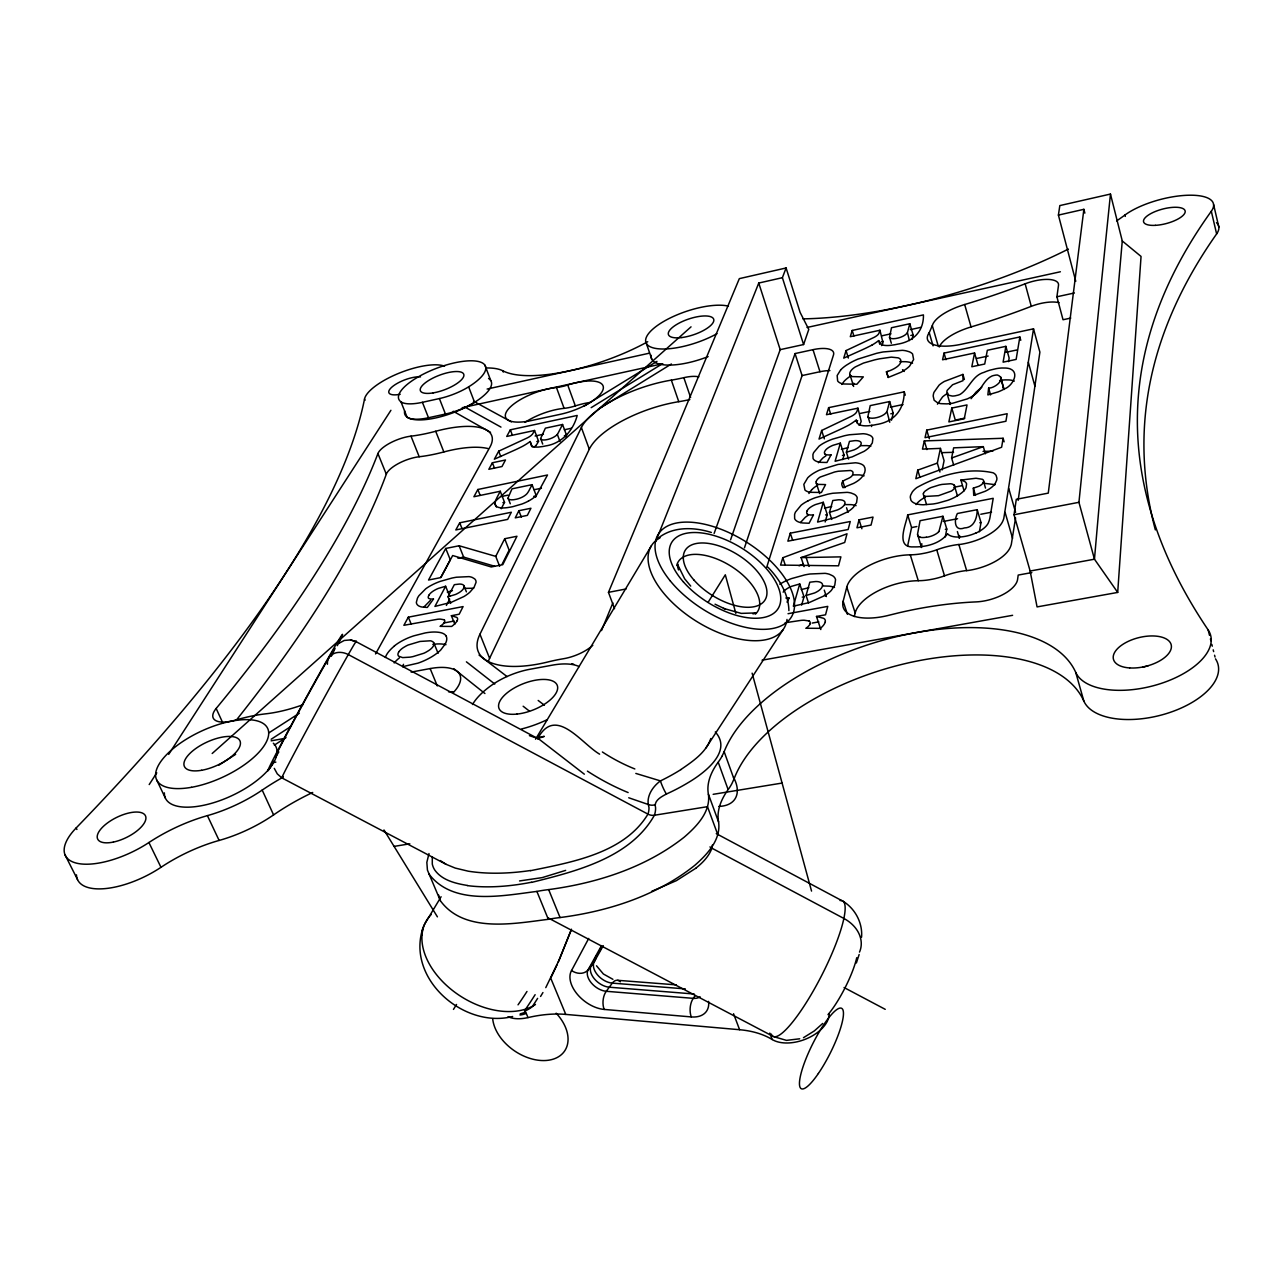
<?xml version="1.0" encoding="UTF-8"?>
<svg xmlns="http://www.w3.org/2000/svg" width="1283" height="1283" viewBox="0 0 1283 1283"><rect width="100%" height="100%" fill="white"/><g stroke="black" fill="none" stroke-linecap="round" stroke-linejoin="round"><path stroke-width="1.5" d="M1058.411 215.095L1083.878 209.321L1048.275 493.121L1016.296 499.312L1014.019 514.74L1030.137 571.031L1037.065 606.907L1117.701 592.425L1141.052 256.44L1122.272 240.963L1110.469 194.054L1059.822 205.585L1058.411 215.095L1075.763 281.282M1122.272 240.963L1094.463 559.196L1117.701 592.425M1030.137 571.031L1094.463 559.196L1078.939 502.311L1110.469 194.054M988.632 388.059L987.846 394.923L998.11 391.892A23.11 9.093 -16.1 0 0 1004.509 388.877C1011.822 386.44 1020.258 372.856 1010.074 368.846A20.608 8.067 -16.1 0 0 1005.76 368.045L1001.863 367.996A20.993 8.211 -16.1 0 0 996.25 368.654L990.251 370.081A20.704 8.099 -16.1 0 0 984.029 372.343C972.498 375.47 969.435 388.3 960.325 394.25A6.896 2.71 -16.5 0 1 958.032 395.148L955.049 395.838A8.756 3.448 -16.5 0 1 952.211 396.046L948.426 395.18L946.854 392.614A31.353 12.301 -16.3 0 1 947.223 390.305L952.595 384.74L963.02 380.65L962.924 374.411L944.4 381.42A24.457 9.558 -16.5 0 0 939.092 385.141L933.96 392.341A66.299 26.029 -16.1 0 0 933.19 396.062L934.136 400.232L937.616 402.83A22.276 8.773 -16.5 0 0 940.952 403.648L946.581 403.872A23.447 9.222 -16.5 0 0 952.852 403.183L967.318 398.885A22.196 8.74 -16.5 0 0 973.236 395.597C981.287 390.93 983.371 380.137 991.791 376.111A5.806 2.277 -16.1 0 1 993.716 375.486L995.8 375.085A5.597 2.181 -16.1 0 1 997.597 375.053C1006.914 378.774 994.517 388.492 988.632 388.059L990.572 394.923M871.574 426.549L871.782 425.25M1070.776 318.088L1063.03 319.74L1056.903 296.774L1058.507 285.307A25.66 9.35 -15.8 0 0 1025.149 283.8A279.117 91.959 -16.8 0 1 964.672 304.52A38.506 14.193 -16.4 0 0 932.308 325.657L929.277 332.554M959.556 535.508L959.347 538.283M966.58 570.678A37.688 16.952 -16.3 0 0 1009.031 549.621A41.521 18.668 -16.3 0 0 1010.106 547.633L1010.33 547.135A69.282 31.081 -16.6 0 0 1011.309 544.393L1015.575 517.899M1018.141 500.386L1039.888 352.151L1033.521 328.833L961.175 344.293A38.795 14.434 -16.4 0 1 929.213 332.666L933.078 345.865M712.354 845.08L711.696 848.079L843.845 918.436A33.983 26.654 13.9 0 1 859.498 952.114M432.291 856.964L432.291 864.052A71.96 35.218 -23.1 0 0 434.841 870.147C442.25 880.395 455.577 883.506 467.381 885.446M958.786 544.601A37.881 16.679 -16.4 0 0 1001.478 523.544A41.73 18.363 -16.4 0 0 1002.584 521.588L1002.809 521.106A69.635 30.567 -16.7 0 0 1003.803 518.396L1033.521 328.833M853.307 384.788L853.355 384.467A22.116 8.436 -17.3 0 1 853.788 383.232M1003.114 438.273L1001.638 447.254L915.821 478.719L917.746 470.123L937.328 463.115L940.439 448.376L922.477 449.114L924.321 440.903L1003.114 438.273L1004.124 441.833M1019.841 336.964L1016.136 359.416L1003.098 362.159L1005.872 346.346L987.333 350.275L984.719 364.035L971.808 366.746L974.567 352.985L942.556 359.785L944.047 353.098L1019.841 336.964L1020.771 340.3M977.229 509.672C977.149 517.835 974.246 527.666 964.463 527.922C954.103 531.884 954.023 519.92 957.375 513.505L977.229 509.672L981.014 522.55L979.378 531.771M1008.534 361.614L1009.144 358.069L1005.872 346.346M921.835 543.719L921.467 547.167M907.642 545.836L911.588 527.57L907.69 514.884L993.202 498.317L989.963 517.626A122.655 53.581 -17.5 0 1 989.193 520.657L988.279 523.015A23.8 10.472 -16.4 0 1 975.994 533.054M921.515 547.52L917.521 534.305L920.071 520.69L942.941 516.279L946.79 529.093L945.266 536.887M942.941 516.279L939.156 530.745A11.162 4.907 -16.8 0 1 938.547 531.563M953.702 465.087L951.601 457.999L953.654 447.847L983.323 446.644L985.376 453.749M531.787 434.921A11.29 4.074 -20.4 0 1 527.169 437.968L498.702 451.183L494.34 459.202L512.943 450.91A117.94 41.216 -20.7 0 0 517.514 448.825L521.62 446.805A25.371 9.157 -20.5 0 0 523.143 446.003A34.561 12.445 -20.6 0 0 530.152 441.528L531.467 445.923A17.417 6.351 -20.3 0 0 533.087 446.66A18.523 6.752 -20.3 0 0 538.668 447.045L542.805 446.5A27.2 9.895 -20.2 0 0 545.435 445.971C561.457 443.661 573.18 430.912 577.206 415.451L510.329 429.821L506.737 436.445L534.546 430.479L538.555 441.192L537.866 442.523A40.912 14.851 -20.7 0 1 536.679 444.511L535.733 445.666M942.171 469.947L944.08 460.677L940.439 448.376M951.778 408.074L948.875 421.915L964.271 418.771L967.013 404.931L951.778 408.074L955.29 420.086L964.784 418.146M907.69 514.884C906.407 523.384 894.732 548.049 913.544 546.895C925.765 547.199 939.509 543.88 947.479 534.001M926.743 430.126L925.043 437.663L1005.92 421.257L1007.171 413.719L926.743 430.126L929.325 438.77M854.302 616.562L855.184 612.953L846.796 587.053A46.38 20.961 -17.3 0 1 910.272 554.833L913.304 554.721A41.024 18.042 -16.8 0 0 921.178 553.839L925.107 553.101A38.698 17.032 -16.8 0 0 934.698 550.519L936.75 549.798A46.797 21.218 -16.6 0 1 958.834 544.457L966.628 570.534A46.557 21.57 -16.5 0 0 944.641 575.794L942.588 576.516A38.49 17.304 -16.8 0 1 933.062 579.066L929.149 579.788A40.815 18.347 -16.8 0 1 921.29 580.622L918.275 580.718A46.14 21.314 -17.2 0 0 855.184 612.953M422.989 927.914C405.861 978.576 463.692 1028.95 512.639 1016.505M859.626 424.625L860.38 423.39A44.44 17.497 -17.9 0 0 861.166 421.273L857.942 408.17L826.46 414.714L828.626 407.657L904.258 391.828C904.066 410.303 893.722 421.931 876.177 424.577A29.653 11.659 -17.3 0 1 873.194 425.154L868.383 425.764A20.207 7.971 -17.3 0 1 861.535 425.411A19.004 7.49 -17.3 0 1 859.337 424.625C856.306 423.951 855.536 416.35 857.397 423.326M869.858 422.732L868.046 416.831A7.554 2.967 -17.3 0 1 867.917 416.51L870.211 405.604L889.648 401.547L893.225 413.302L891.46 420.231M911.972 339.45L913.111 334.943L909.807 323.749L891.493 327.726L889.52 337.317A7.089 2.614 -17.1 0 0 889.632 337.605L891.332 343.235M847.405 614.284L843.156 601.246L846.796 587.053M859.049 519.807L856.964 527.794L871.045 525.068L873.033 517.081L859.049 519.807L861.887 528.756M889.648 401.547L887.211 410.688A74.959 29.349 -17.9 0 1 886.954 411.458L889.76 422.251M909.807 323.749L907.642 331.8A70.485 25.852 -17.6 0 1 907.402 332.473L909.39 340.572M872.151 344.983A35.331 12.926 -17.5 0 0 878.598 340.604L881.549 344.614A17.866 6.591 -17.1 0 0 883.65 345.239A18.988 7.008 -17.1 0 0 890.113 345.4L894.652 344.758A27.873 10.248 -17 0 0 897.459 344.181C912.822 341.807 923.808 331.656 923.439 314.896L852.201 330.453L850.292 336.691L879.946 330.244L882.961 342.625A41.81 15.428 -17.6 0 1 882.255 344.518L881.549 345.608M806.061 595.488L809.814 582.209L815.635 581.536A13.247 5.918 -18.3 0 1 819.837 582.081A12.766 5.709 -18.2 0 1 822.595 585.112L822.531 585.449A15.781 7.057 -18.3 0 1 822.291 586.491A12.862 5.757 -18.2 0 1 817.993 591.158L817.431 591.479A12.108 5.421 -18.2 0 1 814.513 592.987L806.061 595.488L808.515 602.882L825.482 595.248A27.168 12.156 -18.3 0 0 831.336 590.388L834.784 585.16L835.554 579.659A27.392 12.237 -18.3 0 0 832.667 575.794L829.395 574.271A28.964 12.942 -18.3 0 0 825.065 573.341L809.974 573.998A59.21 26.718 -18.4 0 0 804.633 574.96L791.451 578.617A31.915 14.257 -18.4 0 0 783.897 581.873L781.09 583.428A25.371 11.322 -18.4 0 0 779.791 584.23M829.476 512.35L832.811 500.514L838.344 499.809A12.509 5.276 -17.8 0 1 842.338 500.194A12.044 5.068 -17.8 0 1 845.016 502.808L844.952 503.112A14.899 6.271 -17.9 0 1 844.743 504.043A12.156 5.116 -17.8 0 1 840.734 508.26L840.205 508.549A11.435 4.811 -17.8 0 1 837.462 509.944L829.476 512.35L831.769 519.423M846.411 452.225L849.474 441.4L854.767 440.646A11.98 4.811 -17.6 0 1 858.616 440.951A11.547 4.635 -17.6 0 1 861.214 443.293L861.166 443.565A14.273 5.741 -17.6 0 1 860.973 444.415A11.643 4.683 -17.6 0 1 857.172 448.328L856.675 448.585A10.938 4.41 -17.6 0 1 854.045 449.9L846.411 452.225L848.576 459.073M801.65 605.079L804.008 596.771L799.742 583.957L791.643 586.299A13.969 6.239 -18.4 0 0 788.371 587.871A14.835 6.623 -18.4 0 0 787.217 588.56A13.664 6.094 -18.4 0 0 783.143 592.169M825.161 521.973L827.262 514.563L823.285 502.278L815.635 504.524A13.199 5.549 -18 0 0 812.556 505.967A14.001 5.902 -18 0 0 811.465 506.609A12.894 5.437 -18 0 0 807.055 510.891M842.803 459.555L844.086 455.048L840.333 443.148L832.988 445.313A12.638 5.084 -17.7 0 0 830.053 446.692A13.407 5.389 -17.7 0 0 829.01 447.286A12.349 4.972 -17.7 0 0 824.841 451.263A11.114 4.474 -17.7 0 0 825.306 454.31M857.942 408.17L857.541 409.566A40.222 15.669 -17.8 0 1 856.531 412.132L855.986 412.918A12.285 4.795 -17.6 0 1 851.543 416.189L821.649 430.479L819.035 439.059L838.697 430.094A127.771 48.417 -18.1 0 0 843.508 427.816L847.79 425.651A27.584 10.809 -17.7 0 0 849.346 424.785A37.576 14.674 -17.8 0 0 856.29 419.958M879.593 331.479L879.946 330.244M710.798 738.543C706.019 752.656 692.531 761.509 680.888 769.543M799.742 583.957L793.327 606.201L808.434 602.737M823.285 502.278L817.576 522.069L835.345 517.578L847.903 511.725A25.66 10.809 -17.8 0 0 853.387 507.298L856.579 502.615L857.22 497.724A25.868 10.889 -17.8 0 0 854.414 494.356L851.287 493.073A27.36 11.515 -17.8 0 0 847.165 492.351L832.843 493.249A55.891 23.752 -18 0 0 827.776 494.212L815.314 497.708A30.134 12.686 -18 0 0 808.194 500.755M840.333 443.148L835.105 461.271L852.12 456.892L864.1 451.343A24.569 9.895 -17.6 0 0 869.329 447.238L872.328 442.924L872.889 438.449A24.778 9.959 -17.6 0 0 870.163 435.434L867.132 434.312A26.189 10.537 -17.6 0 0 863.154 433.718L849.394 434.761A53.501 21.715 -17.7 0 0 844.535 435.723L832.603 439.123A28.851 11.611 -17.7 0 0 825.787 442.01L823.269 443.357A22.95 9.206 -17.7 0 0 819.035 446.195L813.711 452.53A43.558 17.545 -17.5 0 0 812.893 454.791L813.069 458.496A23.928 9.623 -17.7 0 0 820.671 462.329L826.942 462.489L830.999 454.92M801.105 557.592L844.711 542.468L847.005 533.792L782.806 557.72L780.561 565.081L838.521 565.819L840.894 556.87L801.105 557.592L804.088 566.621M790.296 533.167L787.858 541.169L848.143 529.51L850.26 521.507L790.296 533.167L792.653 540.255M879.561 331.479A37.832 13.808 -17.5 0 1 878.679 333.74L878.181 334.446A11.563 4.234 -17.3 0 1 874.028 337.397L846.058 350.58L843.749 358.133L862.144 349.858A120.361 42.804 -17.8 0 0 866.65 347.757L870.66 345.769A25.949 9.51 -17.4 0 0 872.119 344.967M766.753 567.118L833.485 354.958A25.179 9.286 -17.9 0 0 813.005 349.666L795.059 353.563L730.556 539.87M856.37 962.988L859.145 954.504M744.461 547.841L802.083 375.566L795.059 353.563M714.118 533.455L780.192 349.65L803.591 344.55L808.787 329.394L800.127 312.443L786.094 267.971L739.329 278.636L608.463 592.345L614.541 608.703M571.48 929.245L559.292 959.716L545.772 987.637M385.381 657.457L385.67 656.639A38.41 15.989 -22.4 0 1 386.488 654.923A36.068 15.011 -22.4 0 1 394.474 645.958M571.352 929.582L558.265 962.009M803.591 344.55L782.389 277.689L786.094 267.971M1215.482 658.837A69.667 35.282 -13.9 0 1 1167.899 713.123A69.667 35.282 -13.9 0 1 1083.846 701.079A185.522 95.712 -17.4 0 0 909.374 662.653A185.522 95.712 -17.4 0 0 733.988 779.038L731.871 783.688A79.097 39.34 -20.9 0 1 728.375 789.27M428.987 853.564L426.838 862.368L427.431 870.082L440.39 900.762C464.27 933.399 513.681 923.616 548.322 919.318A109.825 59.387 -24.1 0 1 560.062 917.553C608.046 911.363 656.543 895.919 694.745 865.367C707.029 854.638 721.206 839.772 718.576 821.954L708.392 794.161A103.249 52.346 -18.9 0 1 718.207 762.182L728.135 789.622A102.656 53.148 -18.8 0 0 718.576 821.954M1116.627 220.917A244.428 80.428 -16.8 0 0 1124.983 214.999A50.518 17.561 -14.8 0 1 1186.759 195.289A50.518 17.561 -14.8 0 1 1211.312 211.246A4581.481 1182.028 1.8 0 0 1208.121 629.873A70.068 34.769 -14 0 1 1160.073 683.775A70.068 34.769 -14 0 1 1075.747 672.436A186.596 94.284 -17.5 0 0 900.858 635.694A186.596 94.284 -17.5 0 0 724.157 751.694L721.992 756.296M655.709 541.522L758.75 283.046L782.389 277.689M601.486 630.595L612.889 602.882M937.456 404.177L942.556 396.928A24.393 9.655 -16.4 0 1 947.848 393.207M557.207 964.399L550.744 978.175L565.771 1014.404L739.601 1029.72A101.902 61.488 -22.9 0 1 772.19 1039.519A33.101 19.646 -20.5 0 0 807.568 1038.3A33.101 19.646 -20.5 0 0 829.171 1013.987M488.278 661.515A85.047 37.111 -21.1 0 1 489.609 658.323L589.298 449.21A73.195 27.633 -19.3 0 1 678.771 401.691A83.058 29.798 -18.8 0 0 689.821 399.574M489.609 658.323L479.954 634.219L581.391 427.544A73.5 27.135 -19.3 0 1 671.346 380.137A83.395 29.236 -18.8 0 0 683.839 377.667A24.714 8.997 -19 0 1 698.818 376.833M502.054 564.376L509.143 550.182L504.7 538.732L516.953 536.262L502.776 564.68L491.229 566.958L452.674 555.539L440.839 577.591L428.554 580.012L445.746 548.45L459.122 545.756L495.751 556.373L499.632 566.284M535.636 497.114L536.294 495.815L532.076 484.669L511.997 488.839L508.084 497.852A8.869 3.368 -20.7 0 0 508.132 498.205L510.281 503.786M565.739 436.829L566.525 435.242L562.563 424.481L545.387 428.153L540.672 438.369A6.928 2.518 -20.2 0 0 540.688 438.674L542.709 444.078M588.721 938.418L571.544 970.525A28.835 17.77 37.8 0 0 577.382 994.341A28.835 17.77 37.8 0 0 604.197 1009.432L691.28 1016.922A29.557 18.555 36.5 0 0 708.585 1001.381M495.751 556.373L504.7 538.732M518.877 510.714L515.269 517.851L527.361 515.381L530.921 508.26L518.877 510.714L521.363 517.161M532.076 484.669L529.173 490.298A86.009 32.203 -21.3 0 1 528.195 491.998L527.217 493.394A10.938 4.154 -20.7 0 1 522.598 496.954A10.232 3.881 -20.7 0 1 516.071 499.295A10.761 4.09 -20.7 0 1 507.892 498.301M562.563 424.481L558.169 433.029A68.977 24.874 -20.7 0 1 557.752 433.75L557.335 434.376A9.254 3.368 -20.2 0 1 548.033 439.395A9.254 3.368 -20.2 0 1 540.512 438.738M787.024 602.144L789.077 598.119M528.436 501.076A20.255 7.714 -20.7 0 0 536.502 495.238L547.504 474.999L477.853 489.497L473.908 496.729L500.274 491.261L504.54 502.343L501.797 507.619A139.382 54.399 -19.7 0 0 501.236 508.758M446.372 605.416L449.675 599.113M534.546 430.479L533.856 431.794A37.031 13.295 -20.6 0 1 532.365 434.183M447.992 596.739L454.326 584.679L459.266 584.07A12.044 4.843 -21.8 0 1 462.57 584.567A11.595 4.667 -21.8 0 1 464.093 587.325L463.949 587.63A14.354 5.774 -21.8 0 1 463.5 588.576A11.691 4.699 -21.8 0 1 458.817 592.81L458.288 593.083A11.002 4.426 -21.8 0 1 455.529 594.462L447.992 596.739L450.686 603.411M813.406 515.028L809.076 523.256L802.565 522.967A24.986 10.521 -18 0 1 794.642 518.637L794.594 514.547A45.498 19.181 -17.8 0 1 795.476 512.077L801.105 505.229A23.96 10.072 -18 0 1 805.548 502.182L808.194 500.755M500.274 491.261L497.515 496.505A127.017 48.93 -19.8 0 0 495.623 500.595L494.901 503.161L496.345 506.881M601.502 945.603L588.175 969.707A15.973 9.879 37.8 0 0 591.351 982.938A15.973 9.879 37.8 0 0 606.266 991.294L693.253 998.35A16.374 10.328 36.5 0 0 700.085 996.779M449.659 596.21L445.634 586.267L434.937 606.426L451.472 602.224L463.949 596.515A24.698 9.943 -21.8 0 0 469.947 592.105L474.052 587.373L476.041 582.37A24.906 10.007 -21.8 0 0 474.646 578.858L472.336 577.478A26.334 10.585 -21.8 0 0 469.017 576.628L456.475 577.222A53.838 21.795 -22 0 0 451.857 578.088L440.133 581.407A29.028 11.659 -21.9 0 0 433.141 584.358L430.463 585.77A23.094 9.254 -21.9 0 0 425.748 588.785L418.932 595.681A43.782 17.641 -21.7 0 0 417.44 598.199L416.35 602.352A24.072 9.671 -21.9 0 0 421.818 607.003L427.303 607.452L433.429 599.113M440.807 577.414L450.285 559.773L445.746 548.45M601.679 946.998L591.238 965.65A15.941 9.895 37.8 0 0 594.414 978.881A15.941 9.895 37.8 0 0 609.281 987.204L694.215 994.004M445.393 643.761L440.791 649.92A29.236 12.172 -22.4 0 1 433.462 655.709L432.195 656.511A32.749 13.616 -22.4 0 1 428.121 658.804A30.535 12.702 -22.4 0 1 418.033 663.135L402.605 666.679M454.807 624.163L451.375 615.712L459.202 614.204L463.083 606.586L408.331 617.171L403.888 625.302L437.776 619.24A18.94 7.794 -22.2 0 1 439.444 619.128A26.334 10.857 -22.3 0 1 440.374 619.112L444.143 619.769M459.715 522.806L455.818 529.943L507.683 519.39L511.324 512.254L459.715 522.806L461.928 528.388M492.399 462.762L488.855 469.289L501.99 466.531L505.486 459.988L492.399 462.762L494.484 468.167M603.283 945.651L594.302 961.609L588.175 969.707A12.734 10.152 30.9 0 1 571.544 970.525M375.55 653.961L489.946 447.061A71.656 25.5 -21.3 0 0 435.707 431.264A80.909 27.36 -20.8 0 1 410.993 436.156A23.912 8.323 -21.4 0 0 377.924 453.541A2358.972 544.088 -30.2 0 1 216.153 708.473L222.777 722.858M808.899 493.506L811.594 489.881M542.934 992.545L540.576 996.458M535.556 739.216L651.395 545.772M441.095 896.737L424.753 923.952A31.145 23.768 22.2 0 0 422.187 934.954M841.776 384.435L844.198 381.211A31.834 12.14 -17.3 0 1 849.971 376.432L851.174 375.646M453.46 1009.4L456.54 1004.461M708.36 601.919L725.312 574.8L735.833 613.37M149.197 784.571L156.783 772.815M168.698 754.356L390.914 410.303M705.971 747.925L783.015 629.777M800.496 522.518L805.115 517.466A23.912 10.152 -18 0 1 808.338 515.157M818.458 462.73L822.82 458.047A22.902 9.302 -17.7 0 1 825.899 455.882M971.087 398.692L975.866 392.293L981.8 387.177M695.21 995.56L693.253 998.35A13.183 6.976 -85.4 0 0 691.28 1016.922M423.679 607.276L430.463 600.348M529.414 735.656L537.818 738.447C555.539 705.185 581.375 743.531 599.61 754.163M840.67 369.889L837.158 375.534L837.639 380.939A28.258 10.665 -17.4 0 0 840.333 383.056A26.702 10.088 -17.4 0 0 843.172 383.97L856.884 384.226L863.315 376.881L852.281 376.593A16.31 6.158 -17.4 0 1 849.763 373.417L849.827 373.096A22.164 8.356 -17.3 0 1 850.26 371.862L851.126 370.498A17.048 6.431 -17.3 0 1 855.28 366.938L863.475 363.073L874.605 359.898A72.987 28.082 -17.3 0 1 879.577 358.807L891.316 357.139L898.164 357.845A17.449 6.591 -17.2 0 1 900.586 359.673L900.891 361.197A23.703 8.949 -17.2 0 1 900.65 362.415L900.522 362.736A16.615 6.287 -17.2 0 1 887.916 371.396M822.692 1023.465L814.352 1030.907L803.463 1037.69M212.176 753.506L691.04 326.844M696.364 867.901L676.414 880.635L651.62 891.38M657.457 538.764C672.276 526.238 693.734 526.912 711.359 532.461M271.178 739.233L291.353 726.178M274.354 745.118L286.029 737.549M218.864 765.165L235.639 754.34M269.157 732.689L299.34 713.22M598.263 409.165L671.41 363.987M584.102 406.166L656.976 361.373M591.158 407.657L662.461 363.714M925.027 497.146L920.585 500.097A25.949 11.162 -16.7 0 0 916.078 504.588M338.712 643.441L344.261 640.458L350.532 639.912L356.065 641.644L539.213 739.297L584.342 774.194M528.436 501.076L526.88 501.878A19.87 7.57 -20.7 0 1 521.764 504.075L513.024 506.609A37.223 14.097 -20.7 0 1 510.377 507.138L507.443 507.603A22.003 8.372 -20.8 0 1 501.589 507.892A21.474 8.163 -20.8 0 1 496.184 506.272M715.289 731.952C733.138 751.694 703.645 773.473 688.394 782.502A106.313 51.144 -20.9 0 1 666.406 794.033C661.354 796.743 653.416 800.752 655.581 807.697A61.247 30.632 -21.9 0 1 654.41 815.25C630.274 858.022 575.859 871.365 531.579 882.415M565.643 870.387L542.164 877.62L519.551 880.94M799.02 565.803L803.03 564.312M944.513 575.842L936.75 549.798M951.601 457.999L983.323 446.644M537.609 738.655L544.297 736.362L536.871 737.757M887.868 371.316L886.425 371.781L888.157 377.539M447.286 592.105L452.434 590.613M752.961 613.916L756.104 612.921L741.253 613.386L723.484 608.383M841.391 449.323L848.271 447.575M817.688 484.365L825.578 484.573L821.409 492.48L810.07 492.303A22.853 9.414 -17.9 0 1 804.922 489.978L803.832 484.365L807.697 477.837A25.403 10.44 -17.8 0 1 812.797 473.732A26.654 10.954 -17.8 0 1 814.946 472.433A26.285 10.809 -17.8 0 1 819.773 469.979L838.072 464.414L855.44 462.794A26.013 10.697 -17.7 0 1 858.519 463.243A26.318 10.825 -17.7 0 1 860.284 463.724A25.291 10.392 -17.7 0 1 863.956 465.97C867.212 470.62 863.154 476.522 859.466 479.585A21.506 8.869 -17.7 0 1 853.516 483.418L843.043 487.716C837.19 477.597 853.548 480.933 853.003 472.401A11.403 4.699 -17.7 0 0 850.549 470.492L838.28 471.246A60.365 25.259 -17.9 0 0 834.608 472L820.238 477.035A11.451 4.715 -17.8 0 0 816.934 480.018L816.549 480.708A15.46 6.351 -17.8 0 0 816.213 481.67M824.536 508.228L831.705 506.448M801.266 589.555L808.851 587.726M964.078 490.876L960.903 480.067L964.271 481.285A19.293 8.227 -16.6 0 1 966.596 483.932L966.035 487.781A23.463 10.007 -16.6 0 1 961.801 492.768L959.235 494.661A29.477 12.541 -16.7 0 1 957.23 495.928A26.783 11.403 -16.6 0 1 947.752 500.338L937.873 503.112A42.948 18.187 -16.7 0 1 933.158 503.978L923.519 504.78A26.59 11.322 -16.7 0 1 917.088 504.043A27.873 11.868 -16.7 0 1 914.571 503.193A25.676 10.938 -16.7 0 1 910.93 500.21L910.288 497.259A35.202 14.979 -16.6 0 1 910.689 495.11L912.261 492.063A26.013 11.066 -16.7 0 1 916.784 487.588C939.172 475.031 967.847 467.124 993.202 472.818A27.649 11.788 -16.3 0 1 996.089 475.4L996.891 478.11A36.245 15.46 -16.4 0 1 996.666 480.259L995.143 483.627A22.821 9.735 -16.3 0 1 990.123 488.438A21.843 9.318 -16.3 0 1 985.023 491.341L973.733 495.398L973.348 488.133L978.993 486.241A9.526 4.057 -16.3 0 0 983.548 481.462M842.466 455.417L844.086 455.048M825.562 514.932L827.262 514.563M802.228 597.156L804.008 596.771M400.97 401.836A34.817 11.579 -20.9 0 0 422.412 402.317L439.395 398.564A34.882 11.627 -20.7 0 0 468.632 386.841A46.348 15.396 -20.8 0 0 479.345 361.742A46.348 15.396 -20.8 0 0 423.23 374.187A46.348 15.396 -20.8 0 0 400.97 401.836L407.064 417.151A34.721 11.739 -20.9 0 0 428.49 417.745L445.442 414.04A34.785 11.804 -20.8 0 0 474.582 402.317L468.632 386.841M487.123 389.054L649.471 353.162M807.039 327.47L1060.383 271.771M462.185 407.705L662.718 363.731M1056.903 296.774L1074.384 292.989M882.111 335.745L890.995 333.821M910.305 329.635L920.745 327.373M881.437 341.775L883.297 341.374M910.818 335.44L913.111 334.943M445.634 586.267L438.417 588.384A12.718 5.1 -21.9 0 0 435.354 589.811A13.488 5.421 -21.9 0 0 434.231 590.437A12.429 4.988 -21.9 0 0 429.196 594.735M802.083 375.566L819.965 371.733A25.083 9.446 -17.8 0 1 829.893 370.595M535.107 436.012L543.431 434.247M564.328 429.773L571.32 428.281M536.807 441.56L538.555 441.192M564.376 435.707L566.525 435.242M953.878 487.315L962.106 485.648M976.507 358.502L988.151 356.049M1005.615 352.344L1017.243 349.89M860.428 413.383L869.858 411.426M890.354 407.176L903.024 404.546M855.665 421.065L857.621 420.664M890.803 413.8L893.225 413.302M500.835 496.617L508.052 495.126M534.161 489.721L541.442 488.214M502.888 502.679L504.54 502.343M533.776 496.329L536.294 495.815M457.919 558.249L463.644 557.111L494.789 566.3M911.588 527.57L916.864 526.543M943.374 521.459L957.583 518.717M980.789 514.258L991.534 512.19M520.208 1013.875L525.741 1012.175L528.019 1017.579A98.037 55.602 -25.3 0 1 565.771 1014.404M443.822 623.009L454.086 621.036M608.463 592.345L626.056 588.977M1014.019 514.74L1078.939 502.311M945.363 529.366L946.79 529.093M979.779 522.79L981.014 522.55M411.121 672.116L430.142 668.571A45.434 19.534 -22.7 0 1 453.396 692.499M708.392 794.161C710.894 811.947 696.461 826.573 684.176 837.19C645.574 867.645 596.9 883.153 548.659 889.6A110.498 58.537 -24 0 0 536.887 891.412C502.278 895.71 452.915 906.119 428.747 873.771M788.035 613.707L827.776 606.378L825.546 614.798L816.485 616.465L820.831 629.552M1031.821 572.571L1018.205 575.073L1017.595 579.371A31.947 14.771 -16.1 0 1 976.058 601.903A238.622 120.73 -17.5 0 0 899.11 612.761L889.263 615.182A46.829 21.378 -17.4 0 1 843.156 601.246M812.187 623.073L818.811 621.87M271.13 740.836L284.89 738.35M762.038 660.2L1012.608 615.311M271.932 762.824L275.861 762.118M785.132 622.768L801.025 620.379A20.849 9.59 -18.5 0 1 803.03 620.25A28.996 13.375 -18.6 0 1 804.152 620.234L808.98 620.956M960.903 480.067L976.026 478.254L982.329 479.281A10.665 4.539 -16.3 0 1 983.708 481.43M394.089 846.395L409.838 843.813M713.156 794.321L782.085 783.063M530.472 870.708C571.897 862.176 624.196 853.355 647.963 814.128A52.362 27.055 -18.6 0 0 648.957 807.296C645.557 797.128 652.422 786.752 660.456 780.898A101.389 46.557 -24 0 0 680.936 769.575M799.726 1038.797L786.479 1040.369L774.002 1036.744M464.093 588.384L473.635 588.239M860.668 445.666L866.859 445.618A26.125 10.617 -17.6 0 1 870.836 446.243M853.003 474.886L859.241 474.886A25.949 10.793 -17.7 0 1 863.234 475.576A26.253 10.922 -17.7 0 1 864.084 475.849M844.631 504.588L851.062 504.636A27.28 11.611 -17.8 0 1 855.2 505.39L856.082 505.678M899.768 361.646L905.75 361.71A32.54 12.413 -17.2 0 1 909.503 362.239L912.566 363.153M941.738 452.658L953.542 452.306M983.051 451.424L992.882 451.119M822.483 585.93L829.251 586.155A28.884 13.055 -18.3 0 1 833.597 587.101L834.511 587.454M982.81 483.114L995.111 484.669M806.205 628.253L820.43 628.349M617.716 980.308L676.382 984.879M685.298 988.888L612.296 983.131A15.909 9.895 37.8 0 1 597.445 974.823A15.909 9.895 37.8 0 1 594.302 961.609A12.702 10.088 30.9 0 0 595.937 956.027M816.485 616.465L823.574 618.294A11.435 5.26 -18.3 0 1 824.055 618.614A12.942 5.95 -18.3 0 1 825.21 621.982M451.375 615.712L456.716 617.364A10.376 4.282 -22 0 1 457.053 617.636A11.755 4.843 -22 0 1 457.165 620.683M648.156 804.409L648.54 804.521A8.548 7.425 -12.8 0 0 655.212 804.698M647.386 804.184L628.734 797.769M350.532 639.912L356.161 641.676M925.38 496.457L938.531 495.671L951.553 490.988A10.922 4.651 -16.6 0 0 952.628 484.22L951.842 483.98A11.066 4.715 -16.6 0 0 950.43 483.755L942.123 484.397A33.326 14.289 -16.7 0 0 939.3 484.974L931.137 487.508A13.712 5.838 -16.7 0 0 928.587 488.743L925.268 490.988A10.344 4.394 -16.7 0 0 923.455 493.378M635.823 773.424L660.456 780.898A8.532 0.93 65.8 0 0 666.422 794.049M1014.276 381.115L1013.41 380.762A20.56 8.131 -16.1 0 0 1009.08 379.928L1005.198 379.88A20.945 8.291 -16.1 0 0 999.601 380.522M612.905 979.314L603.379 973.989L596.499 965.778M715.048 604.197L725.12 608.992M274.273 768.357L277.288 773.874L281.779 777.851L446.067 864.309L455.24 868.078L468.151 871.173A155.339 77.509 -18.9 0 0 530.537 870.499M548.146 917.922L772.879 1036.263M844.07 987.541L885.238 1009.336M716.267 833.613L843.22 901.372C855.296 908.877 862.737 923.006 861.567 937.231M473.491 401.21L511.372 421.882M465.087 407.176L500.979 427.111M446.067 864.309L440.245 860.556M453.252 411.266L490.555 432.339M537.818 738.447L539.213 739.297M1002.953 387.626L1004.332 389.455M479.056 655.084L507.058 676.574M538.17 700.454L544.393 705.233M466.403 661.836L494.773 684.031M523.143 706.227L529.446 711.167M453.701 668.619L484.926 693.526M767.956 567.214C779.358 578.97 788.5 593.821 788.901 610.596M690.719 586.09L684.689 578.841L677.905 565.161L678.611 569.941L677.873 564.199M383.986 829.973L437.407 916.848M65.16 855.12L77.509 879.529M444.576 366.2A45.049 14.803 -21 0 0 398.58 373.385A45.049 14.803 -21 0 0 364.516 399.061A2281.302 525.26 -30.1 0 1 76.146 827.968L76.916 829.476M76.146 827.968A62.546 26.285 -26.1 0 0 77.83 863.443A62.546 26.285 -26.1 0 0 148.908 842.53L160.984 867.308A97.476 44.264 -26.2 0 1 219.12 840.445A83.427 35.972 -25.1 0 0 273.584 814.897A137.089 63.845 -24.7 0 1 312.699 792.461M156.67 779.952L165.363 798.09M148.908 842.53A98.005 43.558 -26.1 0 1 207.397 815.635L219.12 840.445M283.238 777.113A137.826 62.835 -24.5 0 0 262.197 790.087L273.584 814.897M440.39 900.762L438.642 895.053M904.162 371.477L904.018 371.124A17.417 6.64 -17.2 0 0 902.526 369.696M430.142 668.571L437.295 685.908M408.331 617.171L411.089 623.859M536.887 891.412L548.322 919.318M433.879 643.024L438.096 653.304M548.659 889.6L560.062 917.553M377.924 453.541L386.311 474.197A2344.201 553.695 -30.4 0 1 236.409 720.02M364.516 399.061L365.013 400.296M464.077 586.026L466.403 591.864M410.993 436.156L419.204 456.748A80.588 27.889 -20.8 0 0 443.854 451.953A71.351 25.981 -21.3 0 1 487.989 448.553M459.122 545.756L463.644 557.111M435.707 431.264L443.854 451.953M422.412 402.317L428.49 417.745M439.395 398.564L445.442 414.04M477.853 489.497L479.986 494.981M498.702 451.183L500.771 456.556M510.329 429.821L512.35 435.129M484.942 365.238L490.748 380.538M733.555 1013.73L739.601 1029.72M530.184 441.528L532.22 446.933M485.824 367.98A63.557 21.49 -20.8 0 1 502.808 370.803L503.289 372.07M769.8 1033.104L772.19 1039.519M557.335 434.376L560.013 441.593M717.774 834.608L707.494 806.67L654.394 815.25A8.612 6.912 18.9 0 1 647.963 814.128L348.334 654.587A15.685 12.557 28 0 0 327.438 664.257M556.453 387.498A23.543 8.163 -19.9 0 0 567.727 385.012A36.646 12.974 -19.9 0 1 603.17 389.102A36.646 12.974 -19.9 0 1 560.35 414.297L531.29 420.567A36.517 12.878 -20.2 0 1 507.715 409.87A36.517 12.878 -20.2 0 1 556.453 387.498L564.103 408.347A23.447 8.307 -19.9 0 0 575.345 405.909A36.485 13.215 -20 0 1 589.827 402.509M567.727 385.012L575.345 405.909M581.391 427.544L589.298 449.21M886.425 371.781L888.445 377.362L900.939 372.278A22.26 8.436 -17.1 0 0 903.088 371.06A29.365 11.098 -17.2 0 0 909.567 366.136L913.624 359.561L912.582 353.98A31.931 12.044 -17.2 0 0 909.166 351.734L906.119 350.836A32.62 12.301 -17.2 0 0 902.35 350.323L883.105 351.959A69.956 26.735 -17.3 0 0 876.546 353.322L857.878 359.128A33.326 12.573 -17.3 0 0 850.324 362.784L846.459 365.142A31.899 12.028 -17.3 0 0 840.67 369.889M724.157 751.694L733.988 779.038M671.346 380.137L678.771 401.691M646.391 343.539L651.796 359.224M683.839 377.667L690.607 397.473M782.806 557.72L785.196 564.905M806.109 557.399L809.076 566.428M824.263 590.132L826.38 596.563M816.309 483.194L819.677 493.586M758.75 283.046L780.192 349.65M846.539 507.747L848.015 512.366M821.649 430.479L824.327 438.85M842.61 480.724L844.839 487.684M813.005 349.666L819.965 371.733M828.626 407.657L830.71 414.281M850.1 375.069L853.644 386.456M910.272 554.833L918.275 580.718M846.058 350.58L848.352 358.037M852.201 330.453L853.901 335.97M878.647 340.604L879.785 344.341M917.746 470.123L919.895 477.196M923.824 495.527L926.551 504.524M1000.997 379.463L1003.867 388.99M904.258 391.828L905.269 395.18M924.321 440.903L926.919 449.595M937.328 463.115L939.958 471.968M957.391 531.579L959.315 538.026M954.263 485.199L957.471 496.008M932.308 325.657L938.322 346.314M947.159 393.849L950.142 404.049M973.348 488.133L975.481 495.398M983.66 481.734L985.504 488.085M944.047 353.098L945.972 359.705M1005.102 512.414L1012.576 538.331M962.924 374.411L964.383 379.479M964.672 304.52L971.055 326.94A38.33 14.45 -16.3 0 0 939.268 346.987M974.567 352.985L977.887 364.645M1008.791 488.582L1015.591 512.35M1075.747 672.436L1083.846 701.079M1028.341 362.319L1034.9 386.119M1025.149 283.8L1031.275 306.332A25.548 9.526 -15.7 0 1 1059.052 302.676M752.127 673.158L811.546 891.092M1083.878 209.321L1084.857 213.122M1000.756 376.961L1003.643 388.188M1208.121 629.873L1209.516 635.326M1210.43 638.966L1210.895 640.778M1211.81 644.403L1212.275 646.199M1213.189 649.823L1213.654 651.62M1214.568 655.228L1215.033 657.04M1124.983 214.999L1125.319 216.394M1213.59 204.542L1218.85 227.123M1211.312 211.246L1216.621 233.923A4508.077 1191.41 2.2 0 0 1155.358 529.911M592.794 645.333A29.766 12.99 -21 0 1 563.413 658.74A109.36 49.845 -21.8 0 0 548.033 661.932A85.464 36.485 -21 0 1 479.954 634.219M302.82 704.784A83.539 33.727 -23.5 0 1 265.854 713.813A106.746 45.049 -24.9 0 0 235.591 720.084A28.98 11.739 -24.2 0 1 216.153 708.473M708.12 356.578A47.631 16.695 -18.8 0 1 651.203 355.311M488.55 378.437A46.22 15.637 -20.8 0 1 454.39 412.26A46.22 15.637 -20.8 0 1 404.642 410.929M274.145 761.027A77.67 1.54 -61.3 0 1 280.303 745.631A77.67 1.54 -61.3 0 1 328.945 656.736A77.67 1.54 -61.3 0 1 337.269 645.67M556.148 1013.185A41.441 28.001 34.1 0 1 546.718 1060.432A41.441 28.001 34.1 0 1 492.704 1018.862M733.571 777.418A41.489 23.736 33.5 0 1 718.865 806.398M721.992 756.296A79.546 38.731 -20.8 0 1 718.448 761.829M262.197 790.087A83.844 35.379 -24.9 0 1 207.397 815.635M647.723 341.727A104.805 34.914 -19.5 0 1 502.808 370.803M1068.37 249.078A244.428 80.428 -16.8 0 1 802.982 318.874M400.2 394.282A19.133 6.287 -21 0 1 392.101 386.905A19.133 6.287 -21 0 1 420.519 376.897M547.119 719.699A62.707 28.098 -21.7 0 1 521.539 728.985M472.497 704.511A62.707 28.098 -21.7 0 1 491.742 685.138A46.813 20.865 -21.8 0 1 529.815 669.293L552.348 665.155A46.926 21.009 -21.6 0 1 579.162 666.599M571.689 663.712A62.707 28.098 -21.7 0 1 573.742 664.257M716.989 333.676A47.776 16.454 -18.8 0 1 653.721 348.014A47.776 16.454 -18.8 0 1 665.123 320.638A47.776 16.454 -18.8 0 1 728.455 306.156M273.311 743.21A60.959 25.708 -24.9 0 1 230.571 796.262A60.959 25.708 -24.9 0 1 164.368 792.862M278.828 751.918A62.129 1.235 -61.3 0 1 305.899 698.754A62.129 1.235 -61.3 0 1 331.303 656.238M282.821 776.375A77.638 1.075 -61.4 0 1 316.853 711.343A77.638 1.075 -61.4 0 1 355.872 642.446M711.696 848.079A8.596 6.864 17 0 1 709.98 846.908M711.921 848.047A56.564 30.279 -18 0 1 696.22 867.837M528.019 1017.579A31.145 16.968 -24.2 0 1 508.068 1016.681M526.014 1013.442A27.392 21.57 -78.4 0 1 520.016 1014.997M534.642 1004.22A25.291 16.487 -3.6 0 1 524.747 1011.068M537.625 998.366A191.921 42.034 -45.5 0 1 532.477 1006.321M535.123 994.678A200.324 43.526 -45.6 0 1 524.426 1010.892M535.476 1004.493A69.988 46.509 32.3 0 1 448.825 987.445A69.988 46.509 32.3 0 1 431.232 914.506M526.976 991.47A217.565 54.768 -43.6 0 1 518.027 1004.846M1216.476 222.697A50.31 17.898 -14.7 0 1 1216.621 233.923M160.984 867.308A62.225 26.718 -26.3 0 1 76.467 874.846M628.141 792.557A108.895 47.022 30.2 0 1 587.422 771.131M634.844 768.95A74.109 29.413 29.7 0 1 602.385 751.982M531.643 882.207A155.836 75.424 -22.1 0 1 467.237 885.591M840.076 900.586A76.13 15.396 -62.9 0 1 821.024 976.716A76.13 15.396 -62.9 0 1 771.308 1034.098M856.739 957.711A42.227 9.077 -63 0 1 828 1014.628M676.67 565.611A46.846 24.136 32 0 1 730.332 565.771A46.846 24.136 32 0 1 755.334 614.156M787.008 619.448A78.103 40.238 32 0 1 694.712 620.202A78.103 40.238 32 0 1 660.055 537.802M1142.72 667.288A29.605 14.995 -13.9 0 1 1148.044 665.861M1031.275 306.332A278.042 93.707 -16.7 0 1 971.055 326.94M386.311 474.197A23.816 8.484 -21.4 0 1 419.204 456.748M525.004 422.38A36.373 13.119 -20.2 0 1 564.103 408.347M448.537 691.81A45.21 19.87 -22.8 0 1 453.621 691.762M535.813 445.666A11.114 4.057 -20.4 0 1 534.033 447.061M496.313 506.208A22.613 8.596 -20.8 0 1 494.837 503.177M433.51 599.017A12.285 4.924 -21.9 0 1 428.506 598.247A11.178 4.49 -21.9 0 1 429.34 594.719M457.245 620.667A19.325 7.955 -22.1 0 1 451.664 626.425L440.101 626.361A13.872 5.693 -22.1 0 0 444.576 622.191M444.207 619.737A8.516 3.496 -22.1 0 1 444.367 622.223M432.804 644.355A34.641 14.578 -22.5 0 1 443.26 644.178A28.242 11.884 -22.4 0 1 445.971 644.675M394.186 662.942A35.972 15.139 -22.5 0 1 399.446 657.826M402.926 666.519A13.087 5.501 -22.5 0 1 403.167 665.123L403.327 664.722A15.332 6.431 -22.5 0 1 403.52 664.321M394.33 645.942A28.13 11.675 -22.5 0 1 413.928 635.807L425.202 632.936A34.721 14.45 -22.5 0 1 438.401 632.262A28.322 11.772 -22.4 0 1 446.099 635.983M446.115 635.983A34.016 14.145 -22.5 0 1 445.329 643.777M399.029 651.588A15.364 6.383 -22.5 0 0 398.339 652.79L398.179 653.175A13.119 5.453 -22.5 0 0 398.74 656.222L402.67 657.602L409.935 657.153A39.26 16.198 -22.3 0 0 413.03 656.591L423.871 653.239A14.867 6.19 -22.4 0 0 426.1 652.133L428.682 650.593A13.135 5.469 -22.4 0 0 432.996 646.616A15.38 6.399 -22.4 0 0 433.654 645.397L433.814 645.012A13.199 5.501 -22.4 0 0 433.157 641.997L431.794 641.195A14.754 6.142 -22.4 0 0 430.35 640.794L420.006 641.452L408.154 645.012A14.754 6.126 -22.5 0 0 405.941 646.103L403.359 647.626A13.183 5.469 -22.5 0 0 399.029 651.588M950.334 404.498A31.289 12.413 -16.2 0 1 950.478 402.958M954.825 486.85A12.605 5.373 -16.6 0 1 954.616 487.716M925.364 496.473A10.184 4.33 -16.7 0 1 923.311 493.939A11.563 4.924 -16.7 0 1 923.455 493.378M975.93 532.99A21.41 9.43 -16.4 0 1 947.672 533.92M920.264 537.256A11.804 5.18 -16.8 0 1 917.602 534.658M938.948 531.579A11.98 5.26 -16.8 0 1 926.262 537.336M926.31 537.208A11.05 4.843 -16.8 0 1 920.216 537.288M907.017 333.083A9.478 3.496 -17 0 1 898.228 338.006A9.478 3.496 -17 0 1 889.472 337.67M853.323 385.686A16.278 6.207 -17.3 0 1 853.291 384.788M859.722 424.625A12.092 4.779 -17.6 0 1 859.065 425.298M886.521 412.148A10.088 3.977 -17.3 0 1 877.123 417.536A10.088 3.977 -17.3 0 1 867.853 416.911M831.047 454.84A12.205 4.907 -17.7 0 1 825.226 454.374M811.594 489.881A25.339 10.537 -17.8 0 1 817.72 485.118M817.608 484.413A10.986 4.523 -17.9 0 1 816.261 481.654M813.47 514.932A12.75 5.357 -18 0 1 807.408 514.307M807.488 514.258A11.595 4.875 -18 0 1 807.199 510.875M824.472 595.104A12.734 5.757 -18.2 0 1 825.755 595.857M789.141 598.022A13.504 6.03 -18.4 0 1 785.854 597.99M825.306 621.966A21.282 9.783 -18.4 0 1 820.398 628.333M810.311 623.65A15.268 7.008 -18.5 0 1 806.093 628.221M809.044 620.908A9.382 4.298 -18.5 0 1 810.07 623.682M620.379 981.848A12.83 7.137 -85.1 0 0 612.296 983.131L606.266 991.294A12.878 7.185 -85 0 0 604.197 1009.448M592.329 965.377A28.515 17.802 37.7 0 1 591.864 964.575M693.959 580.044A46.99 23.992 32 0 0 764.86 600.219A46.99 23.992 32 0 0 716.539 545.147A46.99 23.992 32 0 0 693.959 580.044M670.095 580.686A78.343 39.998 32 0 0 789.59 619.513A78.343 39.998 32 0 0 714.647 527.008A78.343 39.998 32 0 0 670.095 580.686M818.362 1073.502A44.969 9.911 -63.4 0 0 841.856 1008.454A44.969 9.911 -63.4 0 0 804.136 1063.591A44.969 9.911 -63.4 0 0 818.362 1073.502M1155.39 225.343A21.458 7.457 -14.8 0 0 1185.139 210.941A21.458 7.457 -14.8 0 0 1152.551 212.721A21.458 7.457 -14.8 0 0 1155.39 225.343M1129.649 667.93A29.766 14.771 -14 0 0 1171.331 645.477A29.766 14.771 -14 0 0 1125.929 642.526A29.766 14.771 -14 0 0 1129.649 667.93M113.401 842.065A26.574 11.162 -26.1 0 0 145.524 815.956A26.574 11.162 -26.1 0 0 105.767 824.279A26.574 11.162 -26.1 0 0 113.401 842.065M191.456 787.313A61.199 25.387 -24.8 0 0 268.067 729.385A61.199 25.387 -24.8 0 0 176.894 745.648A61.199 25.387 -24.8 0 0 191.456 787.313M516.953 714.086A31.353 14.049 -21.7 0 0 557.399 685.78A31.353 14.049 -21.7 0 0 509.96 690.719A31.353 14.049 -21.7 0 0 516.953 714.086M201.559 770.297A30.6 12.686 -24.8 0 0 240.178 741.43A30.6 12.686 -24.8 0 0 194.791 749.256A30.6 12.686 -24.8 0 0 201.559 770.297M433.125 392.903A23.174 7.698 -20.8 0 0 463.804 374.428A23.174 7.698 -20.8 0 0 429.292 380.089A23.174 7.698 -20.8 0 0 433.125 392.903M681.802 337.541A23.88 8.227 -18.8 0 0 713.717 319.307A23.88 8.227 -18.8 0 0 677.697 323.877A23.88 8.227 -18.8 0 0 681.802 337.541M683.454 581.969A62.659 31.995 32 0 0 777.963 608.816A62.659 31.995 32 0 0 713.476 535.396A62.659 31.995 32 0 0 683.454 581.969"/></g></svg>
